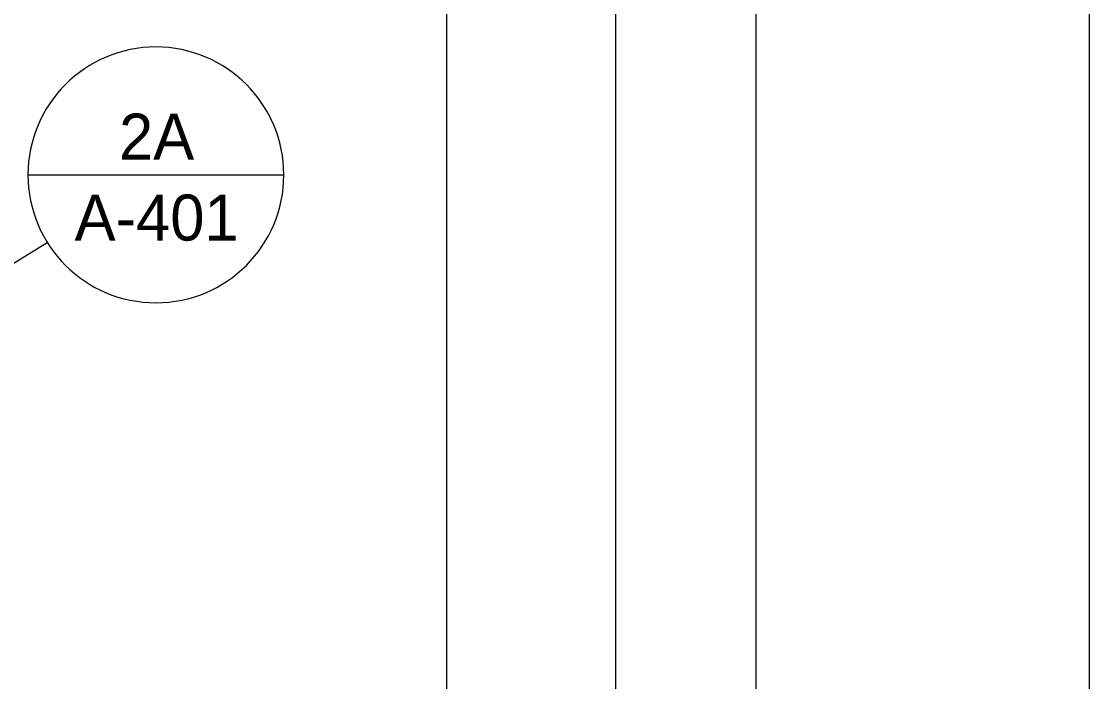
# Model space of a CAD drawing. Header units: inches. Extents: x 21386 to 98862, y -290 to 853.
# Drawn here: x 39190.1 to 39591, y 260.9 to 508.6 of the extents above; entities that cross this region are included whole.
import ezdxf

# ---------------------------------------------------------------- set-up
doc = ezdxf.new("R2010")
doc.units = ezdxf.units.IN
doc.header["$MEASUREMENT"] = 0
doc.linetypes.add('Grid Line 1_2_', pattern=[0.875, 0.5, -0.125, 0.125, -0.125])
for name, color, linetype, lineweight in [('A-ANNO-SYMB', 150, 'Continuous', 9), ('G-ANNO-SYMB', 111, 'Continuous', 9), ('S-GRID', 1, 'Continuous', 9)]:
    doc.layers.add(name, color=color, linetype=linetype, lineweight=lineweight)
doc.styles.add('Century Gothic', font='GOTHIC.TTF', dxfattribs={"height": 17.245342})

# ---------------------------------------------------------------- blocks, each defined once
blk = doc.blocks.new('Section - Callout Head-19020-Building Section - East_West looking South')
at = {"layer": 'A-ANNO-SYMB'}
blk.add_line((-22202.56, 384.87), (-22106.56, 384.87), dxfattribs=at)
for start, end in [(0, 180), (180, 360)]:
    blk.add_arc((-22154.56, 384.87), 48, start, end, dxfattribs=at)

msp = doc.modelspace()

# ---------------------------------------------------------------- linework, layer by layer
at = {"layer": 'A-ANNO-SYMB'}
msp.add_line((39135.49, 385.8), (39199.78, 425.71), dxfattribs=at)
at = {"layer": 'G-ANNO-SYMB'}
for p, q in [((39412.99, 737.16), (39412.99, -79.66)), ((39465.67, 737.16), (39465.67, -79.66))]:
    msp.add_line(p, q, dxfattribs=at)
at = {"layer": 'S-GRID', "linetype": 'Grid Line 1_2_'}
for p, q in [((39349.71, -107.86), (39349.71, 671.89)), ((39590.96, -107.86), (39590.96, 671.89))]:
    msp.add_line(p, q, dxfattribs=at)

# ---------------------------------------------------------------- block references
at = {"layer": 'A-ANNO-SYMB'}
msp.add_blockref('Section - Callout Head-19020-Building Section - East_West looking South', (61395.13, 66.16), dxfattribs=at)

# ---------------------------------------------------------------- texts
at = {"layer": 'A-ANNO-SYMB', "char_height": 17.245, "attachment_point": 2, "line_spacing_factor": 0.984117, "style": 'Century Gothic'}
for s, insert, width in [('2A', (39240.84, 474.01), 36.936), ('A-401', (39240.84, 443.63), 77.76)]:
    msp.add_mtext(s, dxfattribs=dict(at, insert=insert, width=width))

doc.saveas('drawing.dxf')
